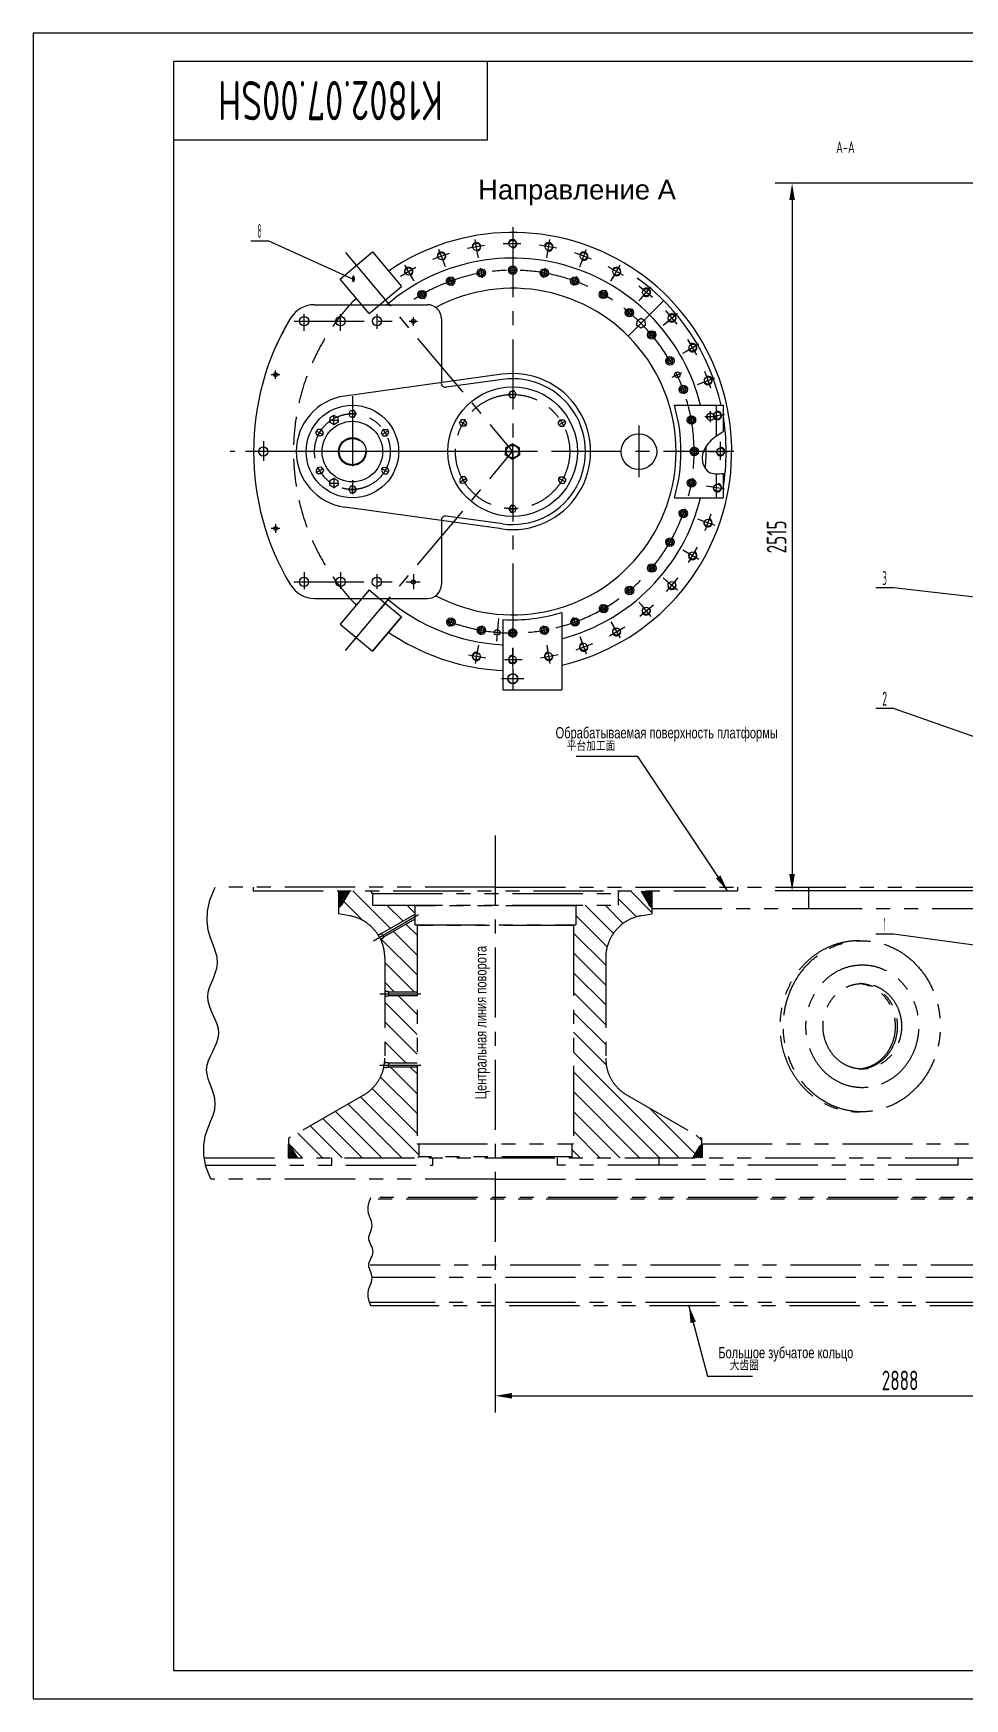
# Model space of a CAD drawing. Header units: millimetres. Extents: x 0 to 8400, y -232 to 5940.
# Drawn here: x 0 to 3322, y 0 to 5940 of the extents above; entities that cross this region are included whole.
import ezdxf
from ezdxf.enums import TextEntityAlignment as Align

# ---------------------------------------------------------------- set-up
doc = ezdxf.new("R2010")
doc.units = ezdxf.units.MM
doc.header["$LTSCALE"] = 200
for name, pattern in [('F', [0.75, 0.5, -0.25]), ('G', [2, 1.25, -0.25, 0.25, -0.25]), ('K', [2.5, 1.25, -0.25, 0.25, -0.25, 0.25, -0.25])]:
    doc.linetypes.add(name, pattern=pattern)
for name, color, linetype in [('01', 7, 'Continuous'), ('02', 1, 'Continuous'), ('04', 2, 'F'), ('05', 4, 'G'), ('07', 6, 'K'), ('08', 1, 'Continuous'), ('11', 3, 'Continuous')]:
    doc.layers.add(name, color=color, linetype=linetype)
doc.styles.get("Standard").update_dxf_attribs({"font": 'isocp', "width": 0.707, "bigfont": 'intecad.shx'})
doc.dimstyles.new('INTE', dxfattribs={"dimscale": 20, "dimtxt": 3.5, "dimasz": 3, "dimexe": 3, "dimexo": 0, "dimgap": 1, "dimtad": 1, "dimdec": 3, "dimdsep": 46, "dimtxsty": 'Standard', "dimcen": 0, "dimclrd": 1, "dimclre": 1, "dimclrt": 3, "dimadec": 4, "dimazin": 0, "dimtfac": 1, "dimtdec": 3, "dimtmove": 0, "dimatfit": 0, "dimfxl": 0, "dimarcsym": 0})

# ---------------------------------------------------------------- blocks, each defined once
blk = doc.blocks.new('*D104')
at = {"layer": '08', "color": 1, "lineweight": -2}
for p, q in [((4535.6, 1411.3), (4535.6, 1020.3)), ((1647.6, 1246.9), (1647.6, 1020.3)), ((1707.6, 1080.3), (4475.6, 1080.3))]:
    blk.add_line(p, q, dxfattribs=at)
at = {"layer": '08', "color": 1}
for points in [[(1707.6, 1090.3), (1707.6, 1070.3), (1647.6, 1080.3)], [(4475.6, 1090.3), (4475.6, 1070.3), (4535.6, 1080.3)]]:
    blk.add_solid(points, dxfattribs=at)
at = {"layer": 'Defpoints', "color": 0}
for p in [(4535.6, 1411.3), (1647.6, 1246.9), (4535.6, 1080.3)]:
    blk.add_point(p, dxfattribs=at)
at = {"layer": '08', "color": 3, "insert": (3091.6, 1135.3), "char_height": 70, "attachment_point": 5}
blk.add_mtext('2888', dxfattribs=at)
blk = doc.blocks.new('*D105')
at = {"layer": '08', "color": 1, "lineweight": -2}
for p, q in [((3669, 5405.9), (2646.3, 5405.9)), ((2706.3, 5345.9), (2706.3, 2941.3)), ((3446.3, 2881.3), (2646.3, 2881.3))]:
    blk.add_line(p, q, dxfattribs=at)
at = {"layer": '08', "color": 1}
for points in [[(2696.3, 5345.9), (2716.3, 5345.9), (2706.3, 5405.9)], [(2696.3, 2941.3), (2716.3, 2941.3), (2706.3, 2881.3)]]:
    blk.add_solid(points, dxfattribs=at)
at = {"layer": 'Defpoints', "color": 0}
for p in [(3669, 5405.9), (2706.3, 2881.3), (3446.3, 2881.3)]:
    blk.add_point(p, dxfattribs=at)
at = {"layer": '08', "color": 3, "insert": (2651.2, 4143.6), "char_height": 70, "attachment_point": 5, "rotation": 90}
blk.add_mtext('2515', dxfattribs=at)
blk = doc.blocks.new('*U95')
at = {"layer": '01'}
for p, q in [((0, 13.1), (-12, 6.2)), ((-12, 6.2), (-12, 0)), ((-12, -6.2), (-12, 0)), ((12, 6.2), (0, 13.1)), ((12, 0), (12, 6.2)), ((12, 0), (12, -6.2)), ((0, -13.1), (-12, -6.2)), ((12, -6.2), (0, -13.1))]:
    blk.add_line(p, q, dxfattribs=at)
at = {"layer": '05'}
for p, q in [((-13.7, 0), (14.5, 0)), ((0, 14.7), (0, -14.3))]:
    blk.add_line(p, q, dxfattribs=at)
blk = doc.blocks.new('*U101')
blk.add_circle((0, 0), 9.72)
at = {"layer": '01'}
for p, q in [((0, 9.7), (-8.4, 4.9)), ((-8.4, 4.9), (-8.4, -4.9)), ((8.4, 4.9), (0, 9.7)), ((8.4, -4.9), (8.4, 4.9)), ((-8.4, -4.9), (0, -9.7)), ((0, -9.7), (8.4, -4.9))]:
    blk.add_line(p, q, dxfattribs=at)
blk.add_circle((0, 0), 15, dxfattribs=at)
at = {"layer": '05'}
for p, q in [((-17.5, 0), (16.6, 0)), ((0, 17), (0, -17.4))]:
    blk.add_line(p, q, dxfattribs=at)
blk = doc.blocks.new('*U96')
at = {"layer": '01'}
for p, q in [((0, 27.7), (-25, 13.3)), ((-25, 13.3), (-25, 0)), ((-25, -13.3), (-25, 0)), ((25, 13.3), (0, 27.7)), ((25, 0), (25, 13.3)), ((25, 0), (25, -13.3)), ((0, -27.7), (-25, -13.3)), ((25, -13.3), (0, -27.7))]:
    blk.add_line(p, q, dxfattribs=at)
at = {"layer": '05'}
for p, q in [((-26.7, 0), (27.5, 0)), ((0, 29.3), (0, -28.9))]:
    blk.add_line(p, q, dxfattribs=at)
blk = doc.blocks.new('*U114', base_point=(251.96, 168.31))
at = {"layer": '01'}
for p, q in [((251.96, 168.31), (251.96, 182.31)), ((195.96, 168.31), (251.96, 168.31))]:
    blk.add_line(p, q, dxfattribs=at)
blk = doc.blocks.new('*U115')
at = {"layer": '04'}
blk.add_blockref('*U114', (0, 0), dxfattribs=at)
blk = doc.blocks.new('*U116')
at = {"layer": '01'}
for points in [[(415, 292), (25, 292)], [(25, 292), (25, 5)], [(415, 5), (415, 292)], [(25, 5), (415, 5)]]:
    blk.add_lwpolyline(points, dxfattribs=at)
at = {"layer": '02'}
for points in [[(420, 297), (0, 297)], [(0, 297), (0, 0)], [(420, 0), (420, 297)], [(0, 0), (420, 0)]]:
    blk.add_lwpolyline(points, dxfattribs=at)

msp = doc.modelspace()

# ---------------------------------------------------------------- hatches: boundary and pattern name
at = {"layer": '07', "linetype": 'K'}
h = msp.add_hatch(dxfattribs=at)
h.set_pattern_fill('_USER', color=6, scale=50, angle=315, style=0, pattern_type=0)
h.set_pattern_definition([(315, (-5629.55, -3855.247), (35.35534, 35.35534), [])])
h.paths.add_polyline_path([(1360.3481, 2796.9385), (1360.3481, 2827.4518), (1357.3481, 2830.4518), (1209.4481, 2830.4518), (1209.4481, 2871.7518), (1203.9633, 2881.2518), (1127.5305, 2881.2518), (1097.5083, 2829.2518, -0.267949192), (1088.8481, 2824.2518), (1088.8481, 2799.2518), (1127.9926, 2792.3496, -0.209625771), (1229.5893, 2724.6481), (1241.7238, 2729.9037), (1242.3529, 2728.814)])
h.paths.add_polyline_path([(1368.5981, 2757.4518), (1365.5981, 2760.4518), (1360.3481, 2760.4518), (1360.3481, 2780.7727), (1249.3529, 2716.6896), (1249.9821, 2715.5999), (1239.0725, 2707.5031, -0.110632638), (1253.5981, 2642.6588), (1253.5981, 2523.3101), (1266.5981, 2521.8101), (1266.5981, 2520.5518), (1368.5981, 2520.5518)])
h.paths.add_polyline_path([(1368.5981, 2506.5518), (1266.5981, 2506.5518), (1266.5981, 2505.2935), (1253.5981, 2503.7935), (1253.5981, 2284.2515, -0.024480531), (1252.8702, 2269.3941), (1266.5981, 2267.8101), (1266.5981, 2266.5518), (1368.5981, 2266.5518)])
h.paths.add_polyline_path([(1266.5981, 2252.5518), (1266.5981, 2251.2935), (1249.5308, 2249.3242, -0.206705977), (1177.5981, 2152.6156), (911.0981, 1998.7518), (911.0981, 1973.7518, -0.267949192), (919.7583, 1968.7518), (942.5637, 1929.2518), (1371.0981, 1929.2518), (1374.5981, 1932.7518), (1374.5981, 1979.5518), (1371.5981, 1979.5518), (1369.7981, 1979.5518, -0.414213562), (1368.5981, 1980.7518), (1368.5981, 2252.5518)])
h.paths.add_polyline_path([(1926.5981, 1980.7518, -0.414213562), (1925.3981, 1979.5518), (1920.5981, 1979.5518), (1920.5981, 1932.7518), (1924.0981, 1929.2518), (2352.6325, 1929.2518), (2375.4378, 1968.7518, -0.267949192), (2384.0981, 1973.7518), (2384.0981, 1998.7518), (2117.5981, 2152.6156, -0.267949192), (2041.5981, 2284.2515), (2041.5981, 2642.6588, -0.363970234), (2167.2036, 2792.3496), (2206.3481, 2799.2518), (2206.3481, 2824.2518, -0.267949192), (2197.6878, 2829.2518), (2167.6656, 2881.2518), (2091.2329, 2881.2518), (2085.7481, 2871.7518), (2085.7481, 2830.4518), (1937.8481, 2830.4518), (1934.8481, 2827.4518), (1934.8481, 2760.4518), (1929.5981, 2760.4518), (1926.5981, 2757.4518), (1926.5981, 2538.5518)])
h = msp.add_hatch(dxfattribs=at)
h.set_pattern_fill('_USER', color=6, scale=5, angle=45, style=0, double=1, pattern_type=0)
h.set_pattern_definition([(45, (-5888.5457, -11391.5853), (-3.5355339, 3.5355339), []), (135, (-5888.5457, -11391.5853), (-3.5355339, -3.5355339), [])])
h.paths.add_polyline_path([(1088.8481, 2880.7518), (1088.8481, 2824.2518, 0.267949192), (1097.5083, 2829.2518), (1127.2419, 2880.7518)])
h.paths.add_polyline_path([(2197.6878, 2829.2518, 0.267949192), (2206.3481, 2824.2518), (2206.3481, 2880.7518), (2167.9543, 2880.7518)])
h = msp.add_hatch(dxfattribs=at)
h.set_pattern_fill('_USER', color=6, scale=5, angle=315, style=0, double=1, pattern_type=0)
h.set_pattern_definition([(315, (-5613.5946, -4706.1325), (3.535534, 3.535534), []), (45, (-5613.5946, -4706.1325), (-3.535534, 3.535534), [])])
h.paths.add_polyline_path([(919.7583, 1968.7518, 0.267949192), (911.0981, 1973.7518), (911.0981, 1979.2518), (909.3481, 1979.2518), (909.3481, 1929.2518), (942.5637, 1929.2518)])
h.paths.add_polyline_path([(2352.6325, 1929.2518), (2385.8481, 1929.2518), (2385.8481, 1979.2518), (2384.0981, 1979.2518), (2384.0981, 1973.7518, 0.267949192), (2375.4378, 1968.7518)])

# ---------------------------------------------------------------- linework, layer by layer
at = {"layer": '01', "color": 7, "linetype": 'Continuous'}
for p, q in [((1095.0626, 5063.6652), (1209.9693, 5160.0834)), ((1209.9693, 5160.0834), (1312.8153, 5037.5163)), ((1171.8977, 4972.0968), (1095.0626, 5063.6652)), ((1234.8514, 4972.0968), (1312.8153, 5037.5163)), ((1003.4264, 4972.0968), (1405.5458, 4972.0968)), ((1455.5458, 4922.0968), (1455.5458, 4693.8519)), ((1673.9437, 4705.6552), (1472.1208, 4677.8001)), ((2286.8338, 4613.0968), (2459.9672, 4613.0968)), ((2434.9672, 4613.0968), (2434.9672, 4501.9652)), ((2459.9672, 4613.0968), (2459.9672, 4518.3449)), ((2434.9672, 4368.8932), (2434.9672, 4283.0968)), ((2459.9672, 4370.5021), (2459.9672, 4283.0968)), ((2286.8338, 4283.0968), (2459.9672, 4283.0968)), ((1674.1611, 4190.5084), (1472.1083, 4218.2216)), ((1455.5458, 4199.6126), (1455.5458, 3974.0968)), ((1003.4264, 3924.0968), (1405.5458, 3924.0968)), ((1171.8977, 3924.0968), (1095.0626, 3832.5283)), ((1234.8514, 3924.0968), (1312.8153, 3858.6773)), ((1292.1482, 3924.0968), (1405.5458, 3924.0968)), ((1884.9672, 3874.1848), (1884.9672, 3598.0968)), ((1095.0626, 3832.5283), (1209.9693, 3736.1102)), ((1209.9693, 3736.1102), (1312.8153, 3858.6773)), ((1312.8153, 3858.6773), (1209.9693, 3736.1102)), ((1674.9672, 3598.0968), (1884.9672, 3598.0968))]:
    msp.add_line(p, q, dxfattribs=at)
at = {"layer": '01'}
for p, q in [((2167.4653, 4922.3599), (2152.4653, 4913.6996)), ((2152.4653, 4913.6996), (2152.4653, 4905.5949)), ((2152.4653, 4897.4901), (2152.4653, 4905.5949)), ((2167.4653, 4888.8299), (2152.4653, 4897.4901)), ((2182.4653, 4913.6996), (2167.4653, 4922.3599)), ((2182.4653, 4897.4901), (2167.4653, 4888.8299)), ((2182.4653, 4905.5949), (2182.4653, 4913.6996)), ((2182.4653, 4905.5949), (2182.4653, 4897.4901)), ((1671.4329, 4723.6676), (1110.6295, 4646.2163)), ((2310.7407, 4675.972), (2309.0528, 4666.3997)), ((2319.8745, 4679.2964), (2310.7407, 4675.972)), ((1671.4329, 4172.5259), (1110.6295, 4249.9773)), ((1607.4694, 3814.1878), (1600.0235, 3820.4356)), ((1605.7815, 3804.6154), (1607.4694, 3814.1878)), ((1674.9672, 3849.1185), (1674.9672, 3598.0968))]:
    msp.add_line(p, q, dxfattribs=at)
at = {"layer": '01', "color": 7, "linetype": 'Continuous'}
for centre, radius in [((1580.7313, 5178.3317), 12.9161), ((1709.4914, 5189.5967), 12.9161), ((1838.2515, 5178.3317), 12.9161), ((1455.8835, 5144.8788), 12.9161), ((1963.0993, 5144.8788), 12.9161), ((1338.7414, 5090.2546), 12.9161), ((2080.2414, 5090.2546), 12.9161), ((2186.1184, 5016.1187), 12.9161), ((2277.5133, 4924.7238), 12.9161), ((965.9672, 4913.3379), 16.5), ((1095.9672, 4913.3379), 16.5), ((1225.9672, 4913.3379), 16.5), ((2351.6492, 4818.8468), 12.9161), ((2296.8257, 4721.9856), 10), ((2406.2734, 4701.7047), 12.9161), ((2439.7263, 4576.8569), 12.9161), ((820.4914, 4448.3379), 16.5), ((2450.9914, 4448.0968), 12.9161), ((2439.7263, 4319.3367), 12.9161), ((2406.2734, 4194.4889), 12.9161), ((2351.6492, 4077.3468), 12.9161), ((965.4914, 3983.3379), 16.5), ((1095.4914, 3983.3379), 16.5), ((1225.4914, 3983.3379), 16.5), ((2277.5133, 3971.4698), 12.9161), ((2186.1184, 3880.0749), 12.9161), ((1654.2759, 3803.2316), 10), ((2080.2414, 3805.939), 12.9161), ((1963.0993, 3751.3147), 12.9161), ((1580.7313, 3717.8619), 12.9161), ((1709.4914, 3706.5968), 12.9161), ((1838.2515, 3717.8619), 12.9161), ((1709.9672, 3638.0968), 18)]:
    msp.add_circle(centre, radius, dxfattribs=at)
at = {"layer": '01'}
for centre, radius in [((1355.4914, 4912.5076), 7), ((863.9911, 4722.4451), 7), ((1709.4914, 4448.0968), 231.2125), ((1137.9914, 4448.0968), 165), ((1137.9914, 4448.0968), 108), ((1137.9914, 4448.0968), 49.58), ((2159.9672, 4447.9537), 63.5), ((863.9911, 4173.7485), 7), ((1355.4914, 3982.99), 7), ((1709.9672, 3638.0968), 17)]:
    msp.add_circle(centre, radius, dxfattribs=at)
at = {"layer": '01', "color": 7, "linetype": 'Continuous'}
for centre, radius, start, end in [((1709.4914, 4448.0968), 781.5, 282.97566594, 124.49288905), ((1709.4914, 4448.0968), 781.5, 135.50711095, 137.89391324), ((1003.4264, 4872.0968), 100, 90, 149.03174309), ((1405.5458, 4922.0968), 50, 0, 90), ((1709.4914, 4448.0968), 924, 149.03174309, 210.96825691), ((1709.9672, 4448.0968), 924, 149.03174309, 155.87435066), ((1470.07, 4692.6592), 15, 175.66836988, 277.85820403), ((1709.4914, 4448.0968), 260, 262.1901517, 97.85820403), ((1709.9672, 4448.0968), 600, 344.03798584, 15.96201416), ((1470.07, 4203.3607), 15, 82.1901517, 180), ((1003.4264, 4024.0968), 100, 210.96825691, 270), ((1709.4914, 4448.0968), 781.5, 222.10608676, 224.49288905), ((1405.5458, 3974.0968), 50, 270, 0), ((1709.9672, 4448.0968), 600, 266.6558478, 286.9577633), ((1709.4914, 4448.0968), 781.5, 235.50711095, 254.59989653), ((1709.4914, 4448.0968), 781.5, 254.59989653, 267.4680317)]:
    msp.add_arc(centre, radius, start, end, dxfattribs=at)
at = {"layer": '01'}
for centre, radius, start, end in [((1709.9672, 4448.0968), 690, 13.83522361, 130.58688146), ((1709.9672, 4448.0968), 761.35, 12.51647309, 54.3466684), ((1709.9672, 4448.0968), 582.5, 241.91024216, 118.08975784), ((1709.4914, 4448.0968), 278.1865, 262.13674215, 97.86325785), ((1137.9914, 4448.0968), 200, 97.86325785, 262.13674215), ((1709.9672, 4448.0968), 761.35, 350.09431771, 9.90568229), ((1709.9672, 4448.0968), 690, 354.89644222, 1.55702347), ((1709.9672, 4448.0968), 690, 354.89644222, 1.55702347), ((1709.9672, 4448.0968), 690, 284.69201791, 346.16477639), ((1709.9672, 4448.0968), 690, 229.41311854, 267.09244458)]:
    msp.add_arc(centre, radius, start, end, dxfattribs=at)
at = {"layer": '02'}
for p, q in [((775.4986, 5200.1497), (837.4986, 5200.1497)), ((1142.6026, 5061.9135), (837.4986, 5200.1497)), ((3067.5744, 3962.0498), (3005.5744, 3962.0498)), ((3766.0417, 3881.2721), (3067.5744, 3962.0498)), ((3067.5744, 3532.1971), (3005.5744, 3532.1971)), ((3875.8801, 3246.5883), (3067.5744, 3532.1971)), ((3067.5744, 2727.0512), (3005.5744, 2727.0512)), ((4452.964, 2536.9006), (3067.5744, 2727.0512))]:
    msp.add_line(p, q, dxfattribs=at)
at = {"layer": '02', "color": 1, "linetype": 'Continuous'}
for centre, start, end in [((1580.7314, 5178.331), 280, 190.66033691), ((1709.4914, 5189.596), 270, 180.66033691), ((1838.2514, 5178.331), 260, 170.66033691), ((1455.8837, 5144.8781), 290, 200.66033691), ((1963.0991, 5144.8781), 250, 160.66033691), ((1338.7418, 5090.2539), 300, 210.66033691), ((2080.241, 5090.2539), 240, 150.66033691), ((2186.1179, 5016.1181), 230, 140.66033691), ((2277.5128, 4924.7233), 220, 130.66033691), ((2351.6486, 4818.8464), 210, 120.66033691), ((2406.2728, 4701.7045), 200, 110.66033691), ((2439.7256, 4576.8568), 190, 100.66033691), ((2450.9906, 4448.0968), 180, 90.66033691), ((2439.7256, 4319.3368), 170, 80.66033691), ((2406.2728, 4194.4891), 160, 70.66033691), ((2351.6486, 4077.3472), 150, 60.66033691), ((2277.5128, 3971.4703), 140, 50.66033691), ((2186.1179, 3880.0754), 130, 40.66033691), ((2080.241, 3805.9396), 120, 30.66033691), ((1963.0991, 3751.3154), 110, 20.66033691), ((1580.7314, 3717.8626), 80, 350.66033691), ((1709.4914, 3706.5976), 90, 0.66033691), ((1838.2514, 3717.8626), 100, 10.66033691)]:
    msp.add_arc(centre, 15, start, end, dxfattribs=at)
at = {"layer": '04', "color": 2, "linetype": 'F'}
for p, q in [((1197.9086, 4941.0981), (1171.8977, 4972.0968)), ((1197.9086, 4941.0981), (1234.8514, 4972.0968)), ((1072.3208, 4576.9222), (1057.3208, 4568.2619)), ((1072.3208, 4542.1573), (1072.3208, 4578.3341)), ((1087.3208, 4568.2619), (1072.3208, 4576.9222)), ((1055.4595, 4560.4472), (1088.6669, 4560.4472)), ((1057.3208, 4568.2619), (1057.3208, 4560.4472)), ((1057.3208, 4552.6324), (1057.3208, 4560.4472)), ((1072.3208, 4543.9722), (1057.3208, 4552.6324)), ((1087.3208, 4552.6324), (1072.3208, 4543.9722)), ((1087.3208, 4560.4472), (1087.3208, 4568.2619)), ((1087.3208, 4560.4472), (1087.3208, 4552.6324)), ((1072.3208, 4352.2214), (1057.3208, 4343.5612)), ((1057.3208, 4343.5612), (1057.3208, 4335.7464)), ((1072.3208, 4354.0362), (1072.3208, 4317.8595)), ((1087.3208, 4343.5612), (1072.3208, 4352.2214)), ((1087.3208, 4335.7464), (1087.3208, 4343.5612)), ((1055.4595, 4335.7464), (1088.6669, 4335.7464)), ((1057.3208, 4327.9317), (1057.3208, 4335.7464)), ((1072.3208, 4319.2714), (1057.3208, 4327.9317)), ((1087.3208, 4327.9317), (1072.3208, 4319.2714)), ((1087.3208, 4335.7464), (1087.3208, 4327.9317)), ((1197.9086, 3955.0955), (1171.8977, 3924.0968)), ((1197.9086, 3955.0955), (1234.8514, 3924.0968))]:
    msp.add_line(p, q, dxfattribs=at)
msp.add_circle((2415.3672, 4572.4768), 13, dxfattribs=at)
msp.add_arc((1709.4914, 4448.0968), 781.5, 137.89391324, 222.10608676, dxfattribs=at)
at = {"layer": '05', "color": 4, "linetype": 'G'}
for p, q in [((1709.9672, 5248.4666), (1709.9672, 3650.617)), ((2121.8569, 4859.9865), (2248.323, 4986.4525)), ((2278.4798, 4713.4308), (2313.4247, 4729.7258)), ((2159.9672, 4540.9391), (2159.9672, 4357.2987)), ((1519.2563, 4448.0968), (702.2858, 4448.0968)), ((2498.08, 4448.0968), (756.3514, 4448.0968)), ((1756.1285, 4448.0968), (1663.5786, 4448.0968)), ((1658.6146, 3852.8238), (1651.5008, 3771.5128)), ((1647.5981, 3079.1081), (1647.5981, 1246.8943))]:
    msp.add_line(p, q, dxfattribs=at)
at = {"layer": '05'}
for p, q in [((1466.1909, 5116.5595), (1446.9347, 5169.4654)), ((1609.5091, 5183.4053), (1547.0376, 5172.3898)), ((1585.9645, 5148.6528), (1576.1879, 5204.0987)), ((1587.7154, 5138.7228), (1582.506, 5168.267)), ((1738.7131, 5189.596), (1675.2778, 5189.596)), ((1867.0291, 5173.2567), (1804.5576, 5184.2721)), ((1831.2674, 5138.7228), (1836.4768, 5168.267)), ((1833.0183, 5148.6528), (1842.7949, 5204.0987)), ((1952.792, 5116.5595), (1972.0481, 5169.4654)), ((1113.7573, 5158.065), (1709.4914, 4448.0968)), ((1353.8098, 5064.1554), (1325.6592, 5112.9137)), ((1483.3431, 5154.8725), (1423.7335, 5133.1764)), ((1469.6395, 5107.0844), (1459.3789, 5135.2752)), ((1990.5584, 5134.8837), (1930.9488, 5156.5799)), ((1949.3433, 5107.0844), (1959.6039, 5135.2752)), ((2065.173, 5064.1554), (2093.3236, 5112.9137)), ((1364.0485, 5104.8648), (1309.112, 5073.1472)), ((1358.8514, 5055.4231), (1343.8514, 5081.4038)), ((2105.5477, 5075.6431), (2050.6112, 5107.3607)), ((2060.1314, 5055.4231), (2075.1314, 5081.4038)), ((2208.503, 4997.3348), (2159.9088, 5038.1102)), ((2160.2655, 4985.3084), (2179.5491, 5008.2898)), ((2166.7469, 4993.0326), (2202.9366, 5036.1619)), ((965.9672, 4878.3734), (965.9672, 4939.6153)), ((1095.9672, 4878.454), (1095.9672, 4938.5527)), ((1225.9672, 4885.9203), (1225.9672, 4938.5527)), ((2254.4272, 4905.3522), (2297.5565, 4941.542)), ((2296.2961, 4902.3382), (2255.5207, 4950.9324)), ((929.8404, 4913.3379), (1281.6162, 4913.3379)), ((1370.8818, 4912.5076), (1340.101, 4912.5076)), ((1355.4914, 4897.1173), (1355.4914, 4927.898)), ((2246.7031, 4898.8709), (2269.6844, 4918.1545)), ((2316.8177, 4798.7368), (2342.7985, 4813.7368)), ((2325.55, 4803.7784), (2374.3083, 4831.929)), ((2366.2594, 4793.5397), (2334.5418, 4848.4762)), ((879.3814, 4722.4451), (848.6007, 4722.4451)), ((863.9911, 4707.0548), (863.9911, 4737.8355)), ((2368.479, 4687.9487), (2396.6698, 4698.2093)), ((2377.9542, 4691.3973), (2430.86, 4710.6535)), ((2416.2671, 4674.2451), (2394.571, 4733.8547)), ((1137.9914, 4646.0427), (1137.9914, 4250.5825)), ((2400.1174, 4569.8728), (2429.6616, 4575.0822)), ((2410.0474, 4571.6237), (2465.4933, 4581.4003)), ((2415.3672, 4552.6158), (2415.3672, 4592.3377)), ((2440.2282, 4572.4768), (2395.5063, 4572.4768)), ((820.4914, 4485.8324), (820.4914, 4414.7114)), ((2450.9906, 4418.8751), (2450.9906, 4482.3104)), ((1113.7573, 3738.1286), (1709.4914, 4448.0968)), ((2446.1082, 4448.0968), (2406.3863, 4448.0968)), ((2410.7714, 4448.0968), (2440.7714, 4448.0968)), ((2420.8546, 4448.0968), (2477.1558, 4448.0968)), ((2400.1174, 4326.3208), (2429.6616, 4321.1113)), ((2410.0474, 4324.5699), (2465.4933, 4314.7933)), ((2396.2784, 4167.0297), (2417.9745, 4226.6394)), ((879.3814, 4173.7485), (848.6007, 4173.7485)), ((863.9911, 4189.1388), (863.9911, 4158.3581)), ((2368.479, 4208.2449), (2396.6698, 4197.9843)), ((2377.9542, 4204.7962), (2430.86, 4185.5401)), ((2337.0377, 4052.0405), (2368.7554, 4106.977)), ((2316.8177, 4097.4568), (2342.7985, 4082.4568)), ((2325.55, 4092.4152), (2374.3083, 4064.2646)), ((929.3645, 3983.3379), (1379.4649, 3983.3379)), ((965.4914, 4018.3025), (965.4914, 3957.0606)), ((1095.4914, 4018.2219), (1095.4914, 3958.1232)), ((1225.4914, 4010.7556), (1225.4914, 3958.1232)), ((1355.4914, 4010.4077), (1355.4914, 3957.7752)), ((2246.7031, 3997.3227), (2269.6844, 3978.0391)), ((2254.4272, 3990.8413), (2297.5565, 3954.6516)), ((2258.7294, 3949.0852), (2299.5048, 3997.6794)), ((1258.7173, 3910.8851), (1239.4337, 3887.9038)), ((2160.2655, 3910.8851), (2179.5491, 3887.9038)), ((2163.7328, 3861.2921), (2212.327, 3902.0675)), ((2166.7469, 3903.1609), (2202.9366, 3860.0317)), ((2054.9343, 3791.3288), (2109.8709, 3823.0464)), ((2060.1314, 3840.7705), (2075.1314, 3814.7897)), ((2065.173, 3832.0382), (2093.3236, 3783.2799)), ((1585.9645, 3747.5408), (1576.1879, 3692.0949)), ((1587.7154, 3757.4708), (1582.506, 3727.9266)), ((1709.4914, 3746.8168), (1709.4914, 3716.8168)), ((1831.2674, 3757.4708), (1836.4768, 3727.9266)), ((1833.0183, 3747.5408), (1842.7949, 3692.0949)), ((1935.6397, 3741.321), (1995.2493, 3763.0172)), ((1949.3433, 3789.1091), (1959.6039, 3760.9184)), ((1952.792, 3779.634), (1972.0481, 3726.7282)), ((1551.9537, 3722.9369), (1614.4252, 3711.9215)), ((1680.2697, 3706.5976), (1743.705, 3706.5976)), ((1709.4914, 3736.7336), (1709.4914, 3680.4323)), ((1809.4737, 3712.7883), (1871.9452, 3723.8037)), ((1749.6226, 3638.0968), (1670.3119, 3638.0968)), ((1709.9672, 3677.7522), (1709.9672, 3598.4414))]:
    msp.add_line(p, q, dxfattribs=at)
at = {"layer": '05', "color": 4, "linetype": 'G'}
for centre, radius in [((1709.4914, 4448.0968), 203.7125), ((1137.9914, 4448.0968), 135), ((1137.9914, 4448.0968), 46.9801), ((1709.4914, 4448.0968), 22.275)]:
    msp.add_circle(centre, radius, dxfattribs=at)
msp.add_arc((1709.9672, 4448.0968), 647, 248.42496692, 125.91463785, dxfattribs=at)
at = {"layer": '07', "color": 6, "linetype": 'K'}
for p, q in [((1647.5981, 2894.2518), (648.4888, 2894.2518)), ((784.0981, 2894.2518), (784.0981, 2881.2518)), ((784.0981, 2881.2518), (2511.0981, 2881.2518)), ((1088.8481, 2880.7518), (1088.8481, 2799.2518)), ((1127.2419, 2880.7518), (1097.5083, 2829.2518)), ((1209.4481, 2871.7518), (1203.9633, 2881.2518)), ((1209.4481, 2871.7518), (2085.7481, 2871.7518)), ((1209.4481, 2871.7518), (1209.4481, 2830.4518)), ((1647.5981, 2894.2518), (3774.2481, 2894.2518)), ((2085.7481, 2871.7518), (2091.2329, 2881.2518)), ((2085.7481, 2871.7518), (2085.7481, 2830.4518)), ((2167.9543, 2880.7518), (2197.6878, 2829.2518)), ((2206.3481, 2880.7518), (2206.3481, 2799.2518)), ((2511.0981, 2894.2518), (2511.0981, 2881.2518)), ((2764.5981, 2894.2518), (2764.5981, 2818.2518)), ((1127.9926, 2792.3496), (1088.8481, 2799.2518)), ((1209.4481, 2830.4518), (2085.7481, 2830.4518)), ((1212.8003, 2703.6688), (1373.9246, 2796.694)), ((1360.3481, 2796.9385), (1242.3529, 2728.814)), ((1360.3481, 2827.4518), (1357.3481, 2830.4518)), ((1934.8481, 2827.4518), (1360.3481, 2827.4518)), ((1360.3481, 2827.4518), (1360.3481, 2760.4518)), ((1934.8481, 2827.4518), (1937.8481, 2830.4518)), ((1934.8481, 2827.4518), (1934.8481, 2760.4518)), ((2167.2036, 2792.3496), (2206.3481, 2799.2518)), ((2206.3481, 2818.2518), (5394.5981, 2818.2518)), ((1360.3481, 2780.7727), (1249.3529, 2716.6896)), ((1360.3481, 2760.4518), (1934.8481, 2760.4518)), ((1368.5981, 2757.4518), (1365.5981, 2760.4518)), ((1926.5981, 2757.4518), (1368.5981, 2757.4518)), ((1368.5981, 2757.4518), (1368.5981, 1980.7518)), ((1926.5981, 2757.4518), (1929.5981, 2760.4518)), ((1926.5981, 2757.4518), (1926.5981, 1980.7518)), ((1229.5893, 2724.6481), (1241.7238, 2729.9037)), ((1230.2675, 2723.5796), (1242.3529, 2728.814)), ((1238.7771, 2708.8405), (1249.3529, 2716.6896)), ((1239.3633, 2707.7189), (1249.9821, 2715.5999)), ((1245.8529, 2722.7518), (1241.7238, 2729.9037)), ((1245.8529, 2722.7518), (1249.9821, 2715.5999)), ((1253.5981, 2642.6588), (1253.5981, 2284.2515)), ((2041.5981, 2642.6588), (2041.5981, 2284.2515)), ((1236.2232, 2513.5518), (1382.6239, 2513.5518)), ((1266.5981, 2520.5518), (1253.5981, 2522.0518)), ((1266.5981, 2506.5518), (1253.5981, 2505.0518)), ((1266.5981, 2521.8101), (1253.7414, 2523.2936)), ((1266.5981, 2505.2935), (1253.7414, 2503.81)), ((1266.5981, 2521.8101), (1266.5981, 2505.2935)), ((1368.5981, 2520.5518), (1266.5981, 2520.5518)), ((1368.5981, 2506.5518), (1266.5981, 2506.5518)), ((1236.2232, 2259.5518), (1382.6239, 2259.5518)), ((1266.5981, 2266.5518), (1252.7429, 2268.1505)), ((1266.5981, 2267.8101), (1252.8702, 2269.3941)), ((1266.5981, 2267.8101), (1266.5981, 2251.2935)), ((1368.5981, 2266.5518), (1266.5981, 2266.5518)), ((1266.5981, 2251.2935), (1249.5308, 2249.3242)), ((1266.5981, 2252.5518), (1249.8301, 2250.617)), ((1368.5981, 2252.5518), (1266.5981, 2252.5518)), ((1177.5981, 2152.6156), (911.0981, 1998.7518)), ((2117.5981, 2152.6156), (2384.0981, 1998.7518)), ((909.3481, 1979.2518), (909.3481, 1929.2518)), ((911.0981, 1973.7518), (911.0981, 1998.7518)), ((942.5637, 1929.2518), (919.7583, 1968.7518)), ((1369.7981, 1979.5518), (1925.3981, 1979.5518)), ((1374.5981, 1979.5518), (1374.5981, 1932.2518)), ((1920.5981, 1979.5518), (1920.5981, 1932.2518)), ((2352.6325, 1929.2518), (2375.4378, 1968.7518)), ((2384.0981, 1973.7518), (2384.0981, 1998.7518)), ((2385.8481, 1979.2518), (4132.0793, 1979.2518)), ((2385.8481, 1979.2518), (2385.8481, 1929.2518)), ((610.146, 1929.2518), (4097.8481, 1929.2518)), ((615.0574, 1903.3518), (1425.1903, 1903.3518)), ((1063.5981, 1929.2518), (1063.5981, 1903.3518)), ((1374.5981, 1932.2518), (1371.5981, 1929.2518)), ((1920.5981, 1932.2518), (1374.5981, 1932.2518)), ((1425.1903, 1903.3518), (1425.1903, 1929.2518)), ((1870.0058, 1903.3518), (1870.0058, 1929.2518)), ((3298.5981, 1903.3518), (1870.0058, 1903.3518)), ((1920.5981, 1932.2518), (1923.5981, 1929.2518)), ((2231.5981, 1929.2518), (2231.5981, 1903.3518)), ((3298.5981, 1903.3518), (3298.5981, 1929.2518)), ((1647.5981, 1852.5518), (633.1905, 1852.5518)), ((1647.5981, 1852.5518), (3997.0981, 1852.5518)), ((4079.5981, 1782.1018), (1201.7071, 1782.1018)), ((4085.5981, 1788.1018), (1204.051, 1788.1018)), ((3951.2361, 1546.8018), (1196.3914, 1546.8018)), ((3933.5981, 1502.7518), (1208.3331, 1502.7518)), ((3933.5981, 1413.2518), (1199.1679, 1413.2518)), ((3947.5981, 1400.7518), (1204.051, 1400.7518))]:
    msp.add_line(p, q, dxfattribs=at)
for points in [[(633.1905, 1852.5518), (615.9398, 1898.6988), (608.2526, 1939.2363), (608.0631, 1974.8306), (613.3053, 2006.1478), (621.9133, 2033.8544), (631.8211, 2058.6166), (640.9629, 2081.1006), (647.2727, 2101.9728), (649.2123, 2121.8068), (647.3546, 2140.8063), (642.8, 2159.0823), (636.6492, 2176.7458), (630.0025, 2193.9078), (623.9606, 2210.6794), (619.6241, 2227.1715), (618.0933, 2243.4953), (620.1228, 2259.7455), (625.082, 2275.9528), (631.9945, 2292.1313), (639.8835, 2308.2955), (647.7725, 2324.4598), (654.6849, 2340.6383), (659.6442, 2356.8456), (661.6736, 2373.0958), (660.1222, 2389.3987), (655.6411, 2405.7446), (649.2067, 2422.1191), (641.7958, 2438.508), (634.3848, 2454.897), (627.9505, 2471.2715), (623.4693, 2487.6174), (621.9179, 2503.9203), (623.9273, 2520.192), (628.7463, 2536.5497), (635.2781, 2553.1366), (642.4258, 2570.096), (649.0928, 2587.5713), (654.1821, 2605.7056), (656.5969, 2624.6424), (655.2405, 2644.5248), (649.5464, 2665.5733), (641.0688, 2688.3161), (631.8924, 2713.3585), (624.1017, 2741.3059), (619.7814, 2772.7636), (621.0161, 2808.3369), (629.8904, 2848.6312), (648.4888, 2894.2518)], [(1204.051, 1400.7518), (1197.3859, 1417.8134), (1194.3068, 1432.8418), (1194.042, 1446.0734), (1195.8199, 1457.7447), (1198.8687, 1468.092), (1202.4169, 1477.3518), (1205.6927, 1485.7604), (1207.9245, 1493.5544), (1208.5373, 1500.9386), (1207.743, 1507.9918), (1205.95, 1514.7612), (1203.5669, 1521.2943), (1201.0022, 1527.6382), (1198.6645, 1533.8403), (1196.9622, 1539.9478), (1196.304, 1546.008), (1196.9698, 1552.0604), (1198.725, 1558.1127), (1201.2064, 1564.1651), (1204.051, 1570.2174), (1206.8956, 1576.2698), (1209.3771, 1582.3221), (1211.1323, 1588.3744), (1211.798, 1594.4268), (1211.1323, 1600.4791), (1209.3771, 1606.5315), (1206.8956, 1612.5838), (1204.051, 1618.6362), (1201.2064, 1624.6885), (1198.725, 1630.7409), (1196.9698, 1636.7932), (1196.304, 1642.8455), (1196.9622, 1648.9058), (1198.6645, 1655.0133), (1201.0022, 1661.2154), (1203.5669, 1667.5593), (1205.95, 1674.0923), (1207.743, 1680.8618), (1208.5373, 1687.915), (1207.9245, 1695.2992), (1205.6927, 1703.0932), (1202.4169, 1711.5018), (1198.8687, 1720.7616), (1195.8199, 1731.1089), (1194.042, 1742.7801), (1194.3068, 1756.0118), (1197.3859, 1771.0402), (1204.051, 1788.1018)]]:
    msp.add_lwpolyline(points, dxfattribs=at)
for centre, radius, start, end in [((1088.8481, 2834.2518), 10, 270, 330), ((1101.5981, 2642.6588), 152, 0, 80), ((2193.5981, 2642.6588), 152, 100, 180), ((2206.3481, 2834.2518), 10, 210, 270), ((1101.5981, 2284.2515), 152, 300, 0), ((2193.5981, 2284.2515), 152, 180, 240), ((911.0981, 1963.7518), 10, 30, 90), ((1369.7981, 1980.7518), 1.2, 180, 270), ((1925.3981, 1980.7518), 1.2, 270, 0), ((2384.0981, 1963.7518), 10, 90, 150)]:
    msp.add_arc(centre, radius, start, end, dxfattribs=at)
for centre, major_axis, start_param, end_param in [((2942.6662, 2398.2518), (0, -305), 3.119642417, 6.305135543), ((2935.1328, 2398.2518), (0, -152.5), 0.077250476, 3.064342178), ((2942.6662, 2398.2518), (0, -152.5), 0.05029028, 3.091302373)]:
    msp.add_ellipse(centre, major_axis=major_axis, ratio=0.918038584, start_param=start_param, end_param=end_param, dxfattribs=at)
for centre, major_axis in [((2954.9574, 2398.2518), (0, -305)), ((2956.7416, 2398.2518), (0, -219)), ((2956.7416, 2398.2518), (0, -152.5))]:
    msp.add_ellipse(centre, major_axis=major_axis, ratio=0.918038584, dxfattribs=at)
at = {"layer": '11'}
msp.add_spline([(2459.9672, 4518.3449), (2411.5961, 4481.877), (2385.9503, 4420.7687), (2408.637, 4375.4302), (2459.9672, 4370.5021)], degree=3, dxfattribs=at)

# ---------------------------------------------------------------- block references
at = {"layer": '01', "xscale": 20, "yscale": 20, "zscale": 20}
msp.add_blockref('*U116', (0, 0), dxfattribs=at)
at = {"layer": '01', "xscale": 20, "yscale": 20}
msp.add_blockref('*U115', (1620, 5560), dxfattribs=at)
at = {"layer": '01'}
for p, rotation in [((1709.4914, 4651.8093), 270), ((1137.9914, 4583.0968), 270), ((1021.078, 4515.5968), 329.9999999999897), ((1254.9048, 4515.5968), 210.0000000000103), ((1533.0712, 4549.953), 329.9999999999897), ((1885.9116, 4549.953), 210.0000000000103), ((1021.078, 4380.5968), 30.00000000001032), ((1254.9048, 4380.5968), 149.9999999999897), ((1533.0712, 4346.2405), 30.00000000001032), ((1885.9116, 4346.2405), 149.9999999999897), ((1137.9914, 4313.0968), 90), ((1709.4914, 4244.3843), 90)]:
    msp.add_blockref('*U95', p, dxfattribs=dict(at, rotation=rotation))
at = {"layer": '05'}
msp.add_blockref('*U101', (1709.9672, 5095.0968), dxfattribs=at)
for p, rotation in [((1488.702, 5055.9541), 19.99999999998033), ((1597.6224, 5085.2045), 10.00000000006426), ((1822.3231, 5085.3303), 349.9999999999358), ((1931.2761, 5056.2018), 340.0000000000197), ((1386.5157, 5008.2342), 30.00000000001032), ((2033.5157, 5008.5963), 329.9999999999897), ((2125.9355, 4943.9603), 319.9999999999308), ((2205.7273, 4864.2578), 309.9999999999224), ((2270.4667, 4771.9104), 300.0000000000103), ((2318.1866, 4669.7241), 289.9999999999803), ((2347.4371, 4560.8038), 279.9999999999435), ((2357.3294, 4448.4589), 270), ((2347.5629, 4336.103), 260.0000000000565), ((2318.4343, 4227.15), 250.0000000000197), ((2270.8289, 4124.9104), 239.9999999999897), ((2206.1929, 4032.4906), 230.0000000000776), ((2126.4904, 3952.6988), 220.0000000000692), ((1489.3826, 3839.9918), 160.0000000000197), ((1931.9567, 3840.2395), 199.9999999999803), ((2034.143, 3887.9594), 210.0000000000103), ((1598.3356, 3810.8633), 169.9999999999357), ((1709.9672, 3801.0968), 180), ((1823.0364, 3810.9891), 190.0000000000643)]:
    msp.add_blockref('*U101', p, dxfattribs=dict(at, rotation=rotation))
at = {"layer": '05', "color": 4, "linetype": 'G'}
msp.add_blockref('*U96', (1709.4914, 4448.0968), dxfattribs=at)

# ---------------------------------------------------------------- texts
at = {"layer": '01', "attachment_point": 1}
for s, insert, char_height in [('{\\fArial|b0|i0|c204|p34;\\W1;\\C3;Направление А}', (1586.6048, 5417.4758), 70), ('{\\fArial|b0|i0|c204|p34;\\C3;Обрабатываемая поверхность платформы}', (1862.8045, 3465.2246), 40), ('{\\fArial|b0|i0|c204|p34;\\C3;Большое зубчатое кольцо}', (2443.063, 1254.3379), 40)]:
    msp.add_mtext(s, dxfattribs=dict(at, insert=insert, char_height=char_height))
at = {"layer": '01', "insert": (1576.3116, 2138.4226), "char_height": 40, "attachment_point": 1, "rotation": 90}
msp.add_mtext('{\\fArial|b0|i0|c204|p34;\\C3;Центральная линия поворота}', dxfattribs=at)
at = {"layer": '01', "color": 3, "insert": (2484.1936, 1170.9229), "char_height": 35, "attachment_point": 7}
msp.add_mtext('大齿圈', dxfattribs=at)
at = {"layer": '02', "width": 0.605172}
msp.add_text('\\M+5A1F1', height=20, dxfattribs=at).set_placement((1135.7265, 5051.9135), (1147.7265, 5051.9135), align=Align.FIT)
at = {"layer": '11', "width": 0.694153}
msp.add_text('K1802.07.00SH', height=140, rotation=180, dxfattribs=at).set_placement((1461.1164, 5770), (658.8836, 5770), align=Align.FIT)
at = {"layer": '11', "width": 0.707}
msp.add_text('A-A', height=42, dxfattribs=at).set_placement((2863.6232, 5500.1302), align=Align.BOTTOM_LEFT)
at = {"layer": '11'}
for s, width, p, p2 in [('8', 0.514182, (799.4996, 5210.1497), (813.4975, 5210.1497)), ('3', 0.527686, (3028.8507, 3972.0498), (3044.2982, 3972.0498)), ('2', 0.562593, (3028.0803, 3542.1971), (3045.0686, 3542.1971)), ('1', 0.404, (3033.075, 2737.0512), (3040.0739, 2737.0512))]:
    msp.add_text(s, height=49.4975, dxfattribs=dict(at, width=width)).set_placement(p, p2, align=Align.FIT)
at = {"layer": '11', "color": 3, "linetype": 'Continuous', "insert": (2075.8886, 3380.1638), "char_height": 35, "attachment_point": 9}
msp.add_mtext('平台加工面', dxfattribs=at)

# ---------------------------------------------------------------- dimensions: what is measured, and where the dimension line sits
at = {"layer": '08'}
dim = msp.add_linear_dim(base=(2706.2541, 2881.2518), p1=(3669.0385, 5405.8652), p2=(3446.2778, 2881.2518), angle=90, text='2515', dimstyle='INTE', dxfattribs=at)
dim.commit()
dim.dimension.update_dxf_attribs({"geometry": '*D105', "text_midpoint": (2706.2541, 4143.5585), "dimtype": 160})
dim = msp.add_linear_dim(base=(4535.5981, 1080.3039), p1=(1647.5981, 1246.8943), p2=(4535.5981, 1411.332), text='2888', dimstyle='INTE', dxfattribs=at)
dim.commit()
dim.dimension.update_dxf_attribs({"geometry": '*D104', "text_midpoint": (3091.5981, 1135.3108)})

# ---------------------------------------------------------------- leaders
at = {"layer": '01', "annotation_type": 0, "has_hookline": 1}
for points, hookline_direction, text_width in [([(2476.1056, 2881.2518), (2155.8886, 3360.1638), (2095.8886, 3360.1638)], 1, 140.2217), ([(2338.4024, 1400.4455), (2404.1936, 1150.9229), (2464.1936, 1150.9229)], 0, 80.8337)]:
    msp.add_leader(points, dimstyle='INTE', dxfattribs=dict(at, hookline_direction=hookline_direction, text_width=text_width))

doc.saveas('drawing.dxf')
